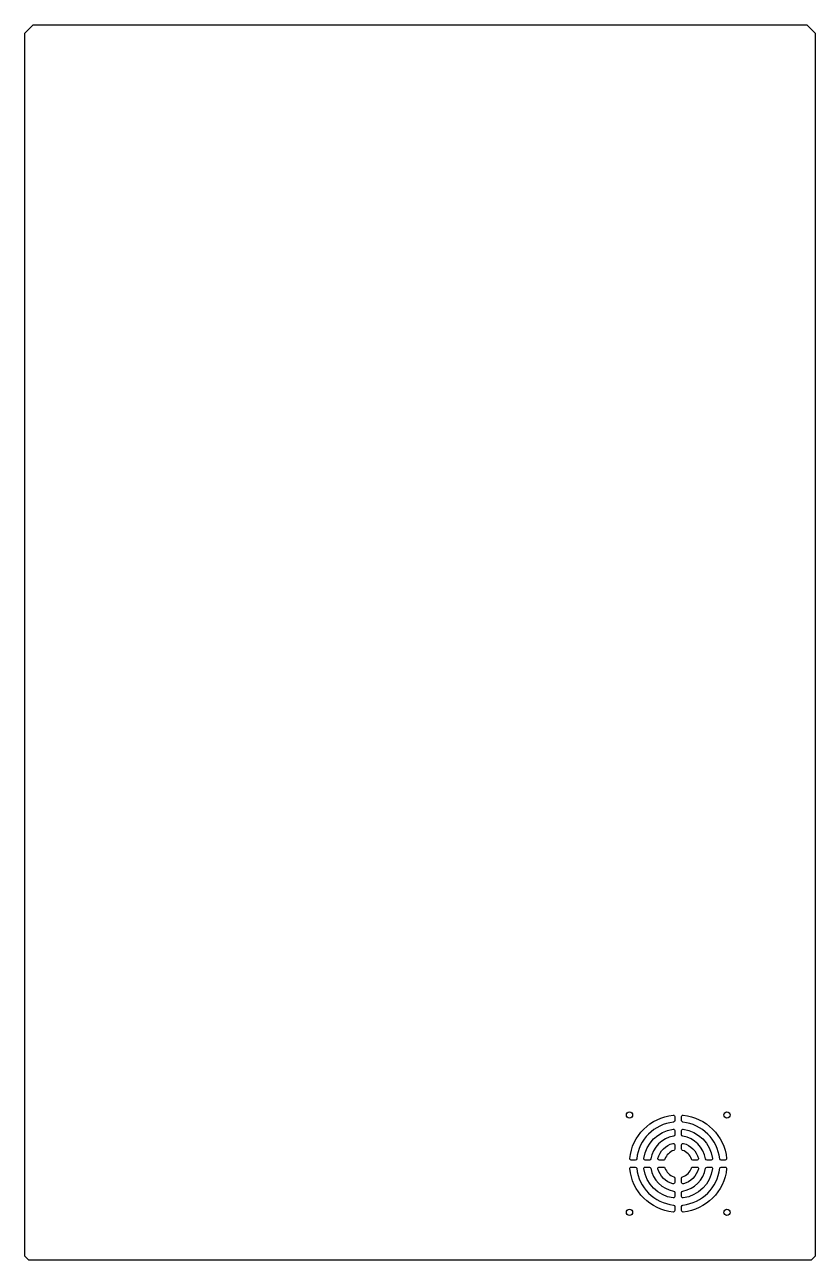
# Model space of a CAD drawing. Header units: millimetres. Extents: x -285 to 284, y 15 to 903.
import ezdxf

# ---------------------------------------------------------------- set-up
doc = ezdxf.new("R2010")
doc.units = ezdxf.units.MM
doc.layers.get('0').update_dxf_attribs({"linetype": 'CONTINUOUS'})

msp = doc.modelspace()

# ---------------------------------------------------------------- linework, layer by layer
msp.add_lwpolyline([(-281.5, 15.5), (-284.5, 18.5), (-284.5, 897.5), (-278.5, 903.5), (277.5, 903.5), (283.5, 897.5), (283.5, 18.5), (280.5, 15.5)], close=True)
for points in [[(150.19, 88.6, -0.355017), (181.4, 119.81, -0.444751), (182.5, 118.82), (182.5, 115.8, -0.381449), (181.61, 114.81, 0.349385), (155.19, 88.39, -0.381449), (154.2, 87.5), (151.18, 87.5, -0.444751)], [(219.81, 88.6, -0.444751), (218.82, 87.5), (215.8, 87.5, -0.381449), (214.81, 88.39, 0.349385), (188.39, 114.81, -0.381449), (187.5, 115.8), (187.5, 118.82, -0.444751), (188.6, 119.81, -0.355017)], [(160.27, 88.65, -0.330858), (181.35, 109.73, -0.457759), (182.5, 108.74), (182.5, 105.71, -0.365977), (181.67, 104.72, 0.319198), (165.28, 88.33, -0.365977), (164.29, 87.5), (161.26, 87.5, -0.457759)], [(209.73, 88.65, -0.457759), (208.74, 87.5), (205.71, 87.5, -0.365977), (204.72, 88.33, 0.319198), (188.33, 104.72, -0.365977), (187.5, 105.71), (187.5, 108.74, -0.457759), (188.65, 109.73, -0.330858)], [(170.48, 88.75, -0.272842), (181.25, 99.52, -0.490314), (182.5, 98.56), (182.5, 95.43, -0.322254), (181.82, 94.48, 0.234981), (175.52, 88.18, -0.322254), (174.57, 87.5), (171.44, 87.5, -0.490314)], [(199.52, 88.75, -0.490314), (198.56, 87.5), (195.43, 87.5, -0.322254), (194.48, 88.18, 0.234981), (188.18, 94.48, -0.322254), (187.5, 95.43), (187.5, 98.56, -0.490314), (188.75, 99.52, -0.272842)], [(150.19, 81.4, -0.444751), (151.18, 82.5), (154.2, 82.5, -0.381449), (155.19, 81.61, 0.349385), (181.61, 55.19, -0.381449), (182.5, 54.2), (182.5, 51.18, -0.444751), (181.4, 50.19, -0.355017)], [(160.27, 81.35, -0.457759), (161.26, 82.5), (164.29, 82.5, -0.365977), (165.28, 81.67, 0.319198), (181.67, 65.28, -0.365977), (182.5, 64.29), (182.5, 61.26, -0.457759), (181.35, 60.27, -0.330858)], [(170.48, 81.25, -0.490314), (171.44, 82.5), (174.57, 82.5, -0.322254), (175.52, 81.82, 0.234981), (181.82, 75.52, -0.322254), (182.5, 74.57), (182.5, 71.44, -0.490314), (181.25, 70.48, -0.272842)], [(188.75, 70.48, -0.490314), (187.5, 71.44), (187.5, 74.57, -0.322254), (188.18, 75.52, 0.234981), (194.48, 81.82, -0.322254), (195.43, 82.5), (198.56, 82.5, -0.490314), (199.52, 81.25, -0.272842)], [(188.6, 50.19, -0.444751), (187.5, 51.18), (187.5, 54.2, -0.381449), (188.39, 55.19, 0.349385), (214.81, 81.61, -0.381449), (215.8, 82.5), (218.82, 82.5, -0.444751), (219.81, 81.4, -0.355017)], [(188.65, 60.27, -0.457759), (187.5, 61.26), (187.5, 64.29, -0.365977), (188.33, 65.28, 0.319198), (204.72, 81.67, -0.365977), (205.71, 82.5), (208.74, 82.5, -0.457759), (209.73, 81.35, -0.330858)]]:
    msp.add_lwpolyline(points, format="xyb", close=True)
for centre in [(150, 120), (220, 120), (150, 50), (220, 50)]:
    msp.add_circle(centre, 2.25)

doc.saveas('drawing.dxf')
